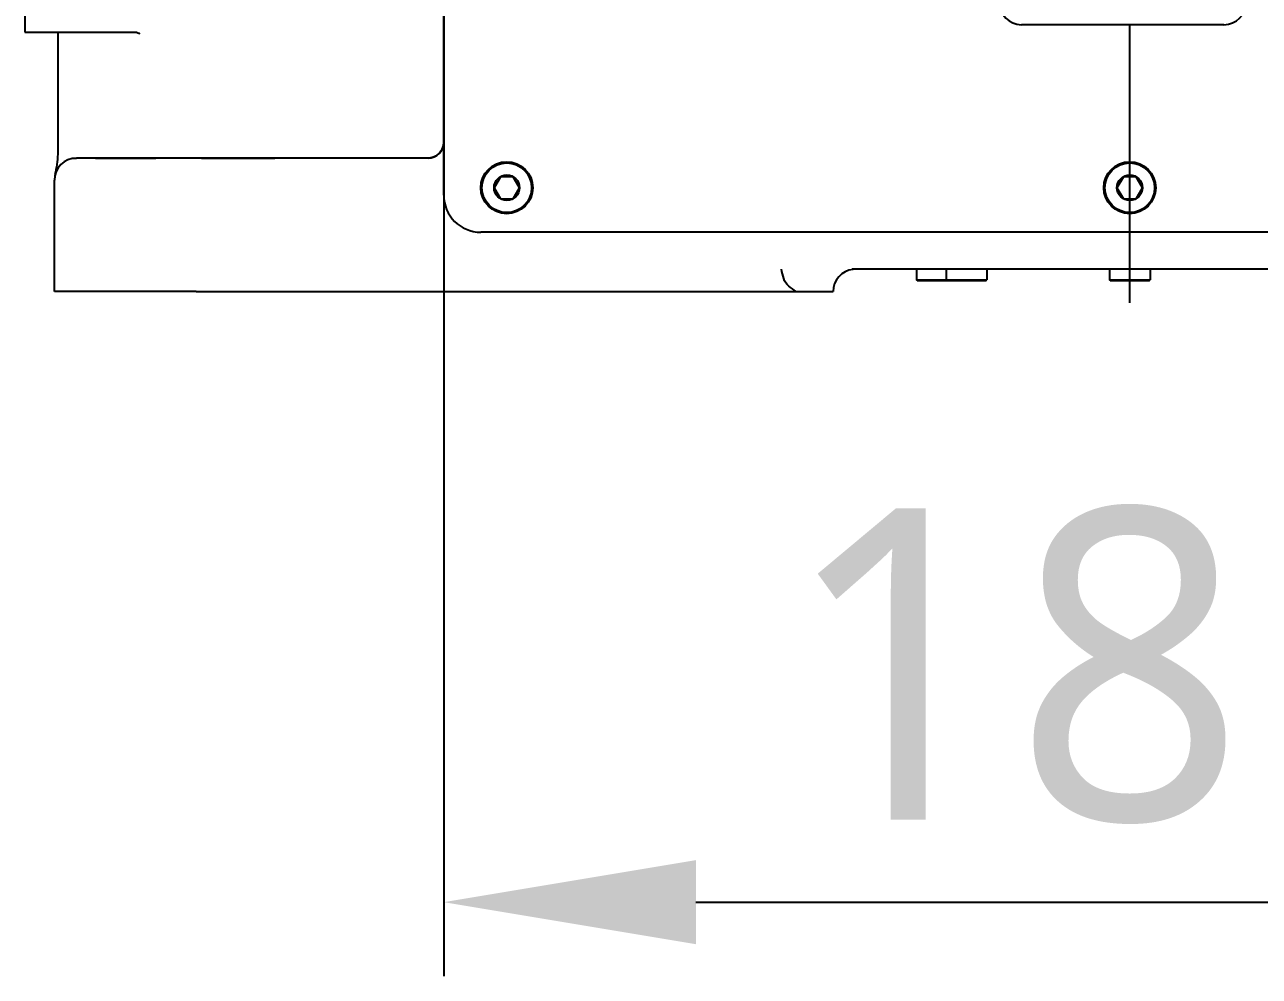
# Model space of a CAD drawing. Header units: millimetres. Extents: x 5828 to 6704, y 123 to 421.
# Drawn here: x 6342.83 to 6351.15, y 217.54 to 223.95 of the extents above; entities that cross this region are included whole.
import ezdxf

# ---------------------------------------------------------------- set-up
doc = ezdxf.new("R2010")
doc.units = ezdxf.units.MM
doc.linetypes.add('BANKLINE1', pattern=[5.5, 4, -1.5])
doc.linetypes.add('CENTER', pattern=[0.6, 0.375, -0.075, 0.075, -0.075])
doc.layers.add('00_COMPONENTS', color=7, linetype='BANKLINE1')
doc.layers.add('外形图', color=7, linetype='Continuous')
doc.styles.add('微软雅黑', font='msyh.ttc', dxfattribs={"height": 2.1})
doc.dimstyles.new('尺寸标注_1_20比例', dxfattribs={"dimtxt": 2.1, "dimasz": 1.7, "dimexe": 0.5, "dimexo": 0.4, "dimgap": 0.5, "dimtad": 1, "dimdec": 1, "dimlfac": 20, "dimdsep": 46, "dimtxsty": '微软雅黑', "dimcen": 0.09, "dimadec": 0, "dimazin": 0, "dimtp": 0.01, "dimtm": 0.01, "dimtfac": 1, "dimtdec": 1, "dimtofl": 0, "dimtmove": 0, "dimatfit": 3, "dimfxl": 1, "dimtolj": 1, "dimarcsym": 0})

# ---------------------------------------------------------------- blocks, each defined once
blk = doc.blocks.new('*D1515')
at = {"layer": '00_COMPONENTS', "color": 0, "linetype": 'ByBlock', "lineweight": -2, "ltscale": 20}
for p, q in [((6345.6538, 226.4777), (6345.6538, 217.5357)), ((6354.9038, 226.4777), (6354.9038, 217.5357)), ((6347.3538, 218.0357), (6353.2038, 218.0357))]:
    blk.add_line(p, q, dxfattribs=at)
at = {"layer": '00_COMPONENTS', "color": 0}
for points in [[(6347.3538, 218.319), (6347.3538, 217.7523), (6345.6538, 218.0357)], [(6353.2038, 217.7523), (6353.2038, 218.319), (6354.9038, 218.0357)]]:
    blk.add_solid(points, dxfattribs=at)
at = {"layer": 'Defpoints', "color": 0}
for p in [(6345.6538, 226.8777), (6354.9038, 226.8777), (6354.9038, 218.0357)]:
    blk.add_point(p, dxfattribs=at)
at = {"layer": '00_COMPONENTS', "color": 0, "insert": (6350.2788, 219.627), "char_height": 2.1, "attachment_point": 5, "style": '微软雅黑'}
blk.add_mtext('\\A1;185', dxfattribs=at)

msp = doc.modelspace()

# ---------------------------------------------------------------- linework, layer by layer
at = {"layer": '00_COMPONENTS', "linetype": 'CENTER', "ltscale": 5}
msp.add_line((6350.2788, 222.0758), (6350.2788, 283.1799), dxfattribs=at)
at = {"layer": '外形图', "linetype": 'Continuous'}
for p, q in [((6345.6538, 222.8027), (6345.6538, 230.9527)), ((6342.8288, 225.4027), (6342.8288, 223.9027)), ((6350.9138, 223.9521), (6349.5488, 223.9521)), ((6342.8288, 223.9027), (6343.5629, 223.9027)), ((6343.0538, 223.0906), (6343.0538, 223.9027)), ((6343.0536, 223.078), (6343.0537, 223.0828)), ((6343.0537, 223.0828), (6343.0538, 223.0906)), ((6343.1538, 223.0527), (6343.1787, 223.0527)), ((6345.1538, 223.0527), (6343.1788, 223.0527)), ((6343.306, 223.0527), (6343.7137, 223.0527)), ((6344.0219, 223.0527), (6344.5146, 223.0527)), ((6345.5478, 223.0527), (6345.1538, 223.0527)), ((6346.0358, 222.9272), (6345.9928, 222.8527)), ((6346.1218, 222.9272), (6346.0358, 222.9272)), ((6346.1648, 222.8527), (6346.1218, 222.9272)), ((6350.2358, 222.9272), (6350.1928, 222.8527)), ((6350.3218, 222.9272), (6350.2358, 222.9272)), ((6350.3648, 222.8527), (6350.3218, 222.9272)), ((6343.0288, 222.1527), (6343.0288, 222.9027)), ((6345.9928, 222.8527), (6346.0358, 222.7782)), ((6346.1218, 222.7782), (6346.1648, 222.8527)), ((6350.1928, 222.8527), (6350.2358, 222.7782)), ((6350.3218, 222.7782), (6350.3648, 222.8527)), ((6346.0358, 222.7782), (6346.1218, 222.7782)), ((6350.2358, 222.7782), (6350.3218, 222.7782)), ((6354.6538, 222.5527), (6345.9038, 222.5527)), ((6352.1502, 222.3027), (6348.4073, 222.3027)), ((6348.8413, 222.3027), (6348.8413, 222.2327)), ((6349.0413, 222.3027), (6349.0413, 222.2327)), ((6349.3163, 222.3027), (6349.3163, 222.2327)), ((6350.1413, 222.3027), (6350.1413, 222.2327)), ((6350.4163, 222.3027), (6350.4163, 222.2327)), ((6348.8413, 222.2327), (6349.0413, 222.2327)), ((6348.8463, 222.2277), (6348.8413, 222.2327)), ((6348.8463, 222.2277), (6349.0463, 222.2277)), ((6349.0413, 222.2327), (6349.3163, 222.2327)), ((6349.0463, 222.2277), (6349.0413, 222.2327)), ((6349.0463, 222.2277), (6349.3113, 222.2277)), ((6349.3113, 222.2277), (6349.3163, 222.2327)), ((6350.1413, 222.2327), (6350.4163, 222.2327)), ((6350.1463, 222.2277), (6350.1413, 222.2327)), ((6350.1463, 222.2277), (6350.4113, 222.2277)), ((6350.4113, 222.2277), (6350.4163, 222.2327)), ((6343.9859, 222.1527), (6343.0288, 222.1527)), ((6343.9859, 222.1527), (6348.2788, 222.1527))]:
    msp.add_line(p, q, dxfattribs=at)
for points in [[(6343.5643, 223.9027), (6343.568, 223.9026), (6343.5815, 223.9009), (6343.5917, 223.8981), (6343.5985, 223.8953), (6343.6017, 223.8935), (6343.6016, 223.8936)], [(6345.6538, 223.1613), (6345.653, 223.1479), (6345.6507, 223.1354), (6345.6471, 223.1236), (6345.6421, 223.112), (6345.6357, 223.1009), (6345.6282, 223.0908), (6345.6196, 223.0818), (6345.6099, 223.0735), (6345.5994, 223.0667), (6345.5885, 223.0612), (6345.5769, 223.057), (6345.565, 223.0542), (6345.5531, 223.0529), (6345.5478, 223.0527)]]:
    msp.add_lwpolyline(points, dxfattribs=at)
for centre, radius in [((6346.0788, 222.8527), 0.175), ((6346.0788, 222.8527), 0.1675), ((6350.2788, 222.8527), 0.175), ((6350.2788, 222.8527), 0.1675), ((6346.0788, 222.8527), 0.086), ((6350.2788, 222.8527), 0.086)]:
    msp.add_circle(centre, radius, dxfattribs=at)
for centre, radius, start, end in [((6349.5488, 224.1021), 0.15, 180, 270), ((6350.9138, 224.1021), 0.15, 270, 0), ((6345.5477, 223.1588), 0.1061, 270.06284, 0), ((6342.4837, 223.0908), 0.5701, 344.85955, 358.71307), ((6343.1788, 222.9027), 0.15, 90, 180), ((6345.9038, 222.8027), 0.25, 180, 270), ((6348.4288, 222.1527), 0.15, 96, 180)]:
    msp.add_arc(centre, radius, start, end, dxfattribs=at)
for points in [[(6347.9804, 222.1897), (6347.9474, 222.2143), (6347.9386, 222.2623), (6347.9305, 222.3027)], [(6348.0288, 222.1527), (6348.0127, 222.1651), (6347.9967, 222.1776), (6347.9804, 222.1897)]]:
    msp.add_open_spline(points, degree=3, dxfattribs=at)

# ---------------------------------------------------------------- dimensions: what is measured, and where the dimension line sits
at = {"layer": '00_COMPONENTS', "linetype": 'ByBlock', "ltscale": 20}
dim = msp.add_linear_dim(base=(6354.9038, 218.0357), p1=(6345.6538, 226.8777), p2=(6354.9038, 226.8777), dimstyle='尺寸标注_1_20比例', dxfattribs=at)
dim.commit()
dim.dimension.update_dxf_attribs({"geometry": '*D1515', "text_midpoint": (6350.2788, 219.627)})

doc.saveas('drawing.dxf')
